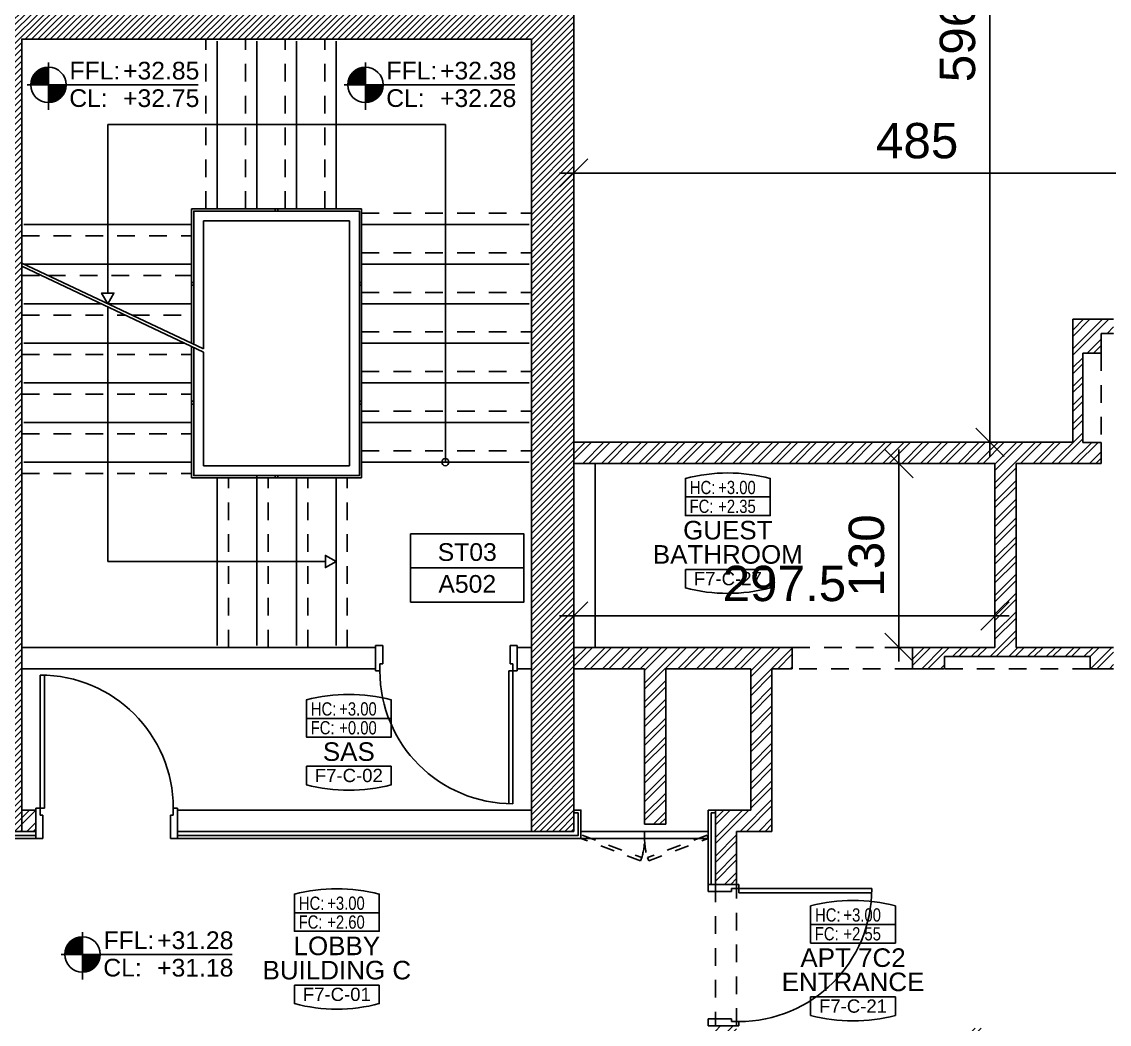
# Model space of a CAD drawing. Header units: metres. Extents: x 0 to 44.4, y -5.9 to 58.5.
# Drawn here: x 11.88 to 19.56, y 10.29 to 17.37 of the extents above; entities that cross this region are included whole.
import ezdxf
from ezdxf.enums import TextEntityAlignment as Align

# ---------------------------------------------------------------- set-up
doc = ezdxf.new("R2010")
doc.units = ezdxf.units.M
doc.header["$MEASUREMENT"] = 0
doc.header["$PDMODE"] = 3
doc.header["$PDSIZE"] = 0.3
doc.linetypes.add('HIDDEN2', pattern=[0.1875, 0.125, -0.0625])
doc.layers.get('0').update_dxf_attribs({"linetype": 'CONTINUOUS'})
doc.layers.get('DEFPOINTS').update_dxf_attribs({"linetype": 'CONTINUOUS'})
for name, color, linetype in [('04', 4, 'CONTINUOUS'), ('A-ANNO-IDTAG', 7, 'CONTINUOUS'), ('A-ANNO-LEVL', 3, 'CONTINUOUS'), ('A-ANNO-STR-TAG', 7, 'CONTINUOUS'), ('a-dim', 3, 'CONTINUOUS'), ('A-DOORS', 1, 'CONTINUOUS'), ('A-FLOR-HRAL', 15, 'CONTINUOUS'), ('A-FLOR-STRS', 40, 'CONTINUOUS'), ('A-FLOR-STRS-ARO', 1, 'CONTINUOUS'), ('A-HATCH-CONC', 8, 'CONTINUOUS'), ('A-HATCH-WALL', 8, 'CONTINUOUS'), ('A-PORTE', 1, 'CONTINUOUS'), ('A-proj-wood', 5, 'CONTINUOUS'), ('A-PROJ1H', 8, 'HIDDEN2'), ('A-sect-marble', 1, 'CONTINUOUS'), ('A-WALL', 4, 'CONTINUOUS'), ('S-7TH$0$A-STR 7-8TH', 2, 'CONTINUOUS')]:
    doc.layers.add(name, color=color, linetype=linetype)
doc.styles.add('A100-STEXT', font='ARIAL.TTF', dxfattribs={"height": 0.25})
doc.styles.add('BLOCK', font='ARIAL.TTF', dxfattribs={"width": 0.8, "height": 0.25})
doc.dimstyles.new('A100-DIM', dxfattribs={"dimtxt": 0.25, "dimasz": 0.2, "dimexe": 0.1, "dimexo": 0.3, "dimgap": 0.1, "dimtad": 1, "dimlfac": 100, "dimrnd": 0.5, "dimdsep": 46, "dimtxsty": 'A100-STEXT', "dimblk1": 'OBLIQUE', "dimblk2": 'OBLIQUE', "dimsah": 1, "dimcen": -0.05, "dimdle": 0.1, "dimclrd": 15, "dimclre": 15, "dimclrt": 256, "dimadec": 0, "dimazin": 0, "dimtfac": 0.28, "dimtix": 1, "dimtmove": 2, "dimatfit": 3, "dimldrblk": 'OBLIQUE', "dimfxl": 0, "dimtolj": 1, "dimarcsym": 0})

# ---------------------------------------------------------------- blocks, each defined once
blk = doc.blocks.new('LVTAG_P')
for p, q in [((0, 0.00314), (0, -0.00353)), ((-0.00301, 0), (0.02113, 0))]:
    blk.add_line(p, q)
at = {"const_width": 0.0025}
for points in [[(0, 0.00125, 0.414214), (-0.00125, 0, 1)], [(0, -0.00125, 0.414214), (0.00125, 0, 1)]]:
    blk.add_lwpolyline(points, format="xyb", dxfattribs=at)
blk.add_circle((0, 0), 0.0025)
at = {"style": 'BLOCK'}
for s, p in [('FFL:', (0.00297, 0.00076)), ('CL:', (0.00294, -0.00312))]:
    blk.add_text(s, height=0.0025, dxfattribs=at).set_placement(p)
for p in [(0.01054, 0.00076), (0.01054, -0.00313)]:
    blk.add_attdef('+00.00', p, '', height=0.0025, dxfattribs=at)
blk = doc.blocks.new('IDTAG_2')
at = {"color": 7}
blk.add_line((-0.4, -0.141), (0.4, -0.141), dxfattribs=at)
for points in [[(-0.4, 0.366), (-0.4, 0.716, -0.128676), (0.4, 0.716), (0.4, 0.366)], [(0.4, -0.141), (0.4, -0.316, -0.128676), (-0.4, -0.316), (-0.4, -0.141)]]:
    blk.add_lwpolyline(points, format="xyb", dxfattribs=at)
blk.add_lwpolyline([(-0.4, 0.541), (0.4, 0.541), (0.4, 0.366), (-0.4, 0.366)], close=True, dxfattribs=at)
at = {"color": 7, "style": 'BLOCK', "width": 0.8}
for s, p in [('HC:', (-0.358, 0.568)), ('FC:', (-0.36, 0.391))]:
    blk.add_text(s, height=0.125, dxfattribs=at).set_placement(p)
for p in [(-0.09, 0.568), (-0.09, 0.39)]:
    blk.add_attdef('+0.000', p, '', height=0.125, dxfattribs=at)
at = {"color": 7, "style": 'BLOCK'}
for tag, height, p in [('NAME', 0.175, (0, 0.228)), ('NAME', 0.175, (0, 0)), ('ROOM', 0.125, (0, -0.228))]:
    blk.add_attdef(tag, text='', height=height, dxfattribs=at).set_placement(p, align=Align.MIDDLE)
blk = doc.blocks.new('IDTAG')
at = {"color": 7}
blk.add_line((-0.008, -0.0055), (0.008, -0.0055), dxfattribs=at)
for points in [[(-0.008, 0), (-0.008, 0.007, -0.128676), (0.008, 0.007), (0.008, 0)], [(0.008, -0.0055), (0.008, -0.009, -0.128676), (-0.008, -0.009), (-0.008, -0.0055)]]:
    blk.add_lwpolyline(points, format="xyb", dxfattribs=at)
blk.add_lwpolyline([(-0.008, 0.0035), (0.008, 0.0035), (0.008, 0), (-0.008, 0)], close=True, dxfattribs=at)
at = {"color": 7, "style": 'BLOCK', "width": 0.8}
for s, p in [('HC:', (-0.00716, 0.00404)), ('FC:', (-0.00719, 0.0005))]:
    blk.add_text(s, height=0.0025, dxfattribs=at).set_placement(p)
for p in [(-0.00181, 0.00405), (-0.00181, 0.00049)]:
    blk.add_attdef('+0.000', p, '', height=0.0025, dxfattribs=at)
at = {"color": 7, "style": 'BLOCK'}
for tag, height, p in [('NAME', 0.0035, (0, -0.00275)), ('ROOM', 0.0025, (0, -0.00725))]:
    blk.add_attdef(tag, text='', height=height, dxfattribs=at).set_placement(p, align=Align.MIDDLE)
blk = doc.blocks.new('ST_TAG')
at = {"color": 7}
for points in [[(-0.008, 0.00482), (0.008, 0.00482), (0.008, 0), (-0.008, 0)], [(-0.008, 0), (0.008, 0), (0.008, -0.00482), (-0.008, -0.00482)]]:
    blk.add_lwpolyline(points, close=True, dxfattribs=at)
at = {"color": 7, "style": 'BLOCK'}
blk.add_attdef('ST', text='', height=0.0025, dxfattribs=at).set_placement((0, 0.00225), align=Align.MIDDLE)
blk.add_attdef('DWG', text='', height=0.0025, rotation=360, dxfattribs=at).set_placement((0, -0.00225), align=Align.MIDDLE)
blk = doc.blocks.new('P100E18D')
at = {"layer": 'A-PORTE'}
for p, q in [((-0.18, -0.03), (-0.18, 0)), ((-0.18, 0), (0, 0)), ((0, 0), (0, -0.05)), ((-0.18, -0.03), (-1.12, -0.03)), ((-1.12, -0.06), (-0.18, -0.06)), ((-0.18, -0.06), (-0.18, -0.02)), ((-0.13, -0.03), (-0.18, -0.03)), ((-0.13, -0.05), (-0.13, -0.03)), ((0, -0.05), (-0.13, -0.05)), ((-0.18, -0.97), (-0.18, -1)), ((-0.13, -0.97), (-0.18, -0.97)), ((0, -0.95), (-0.13, -0.95)), ((-0.13, -0.95), (-0.13, -0.97)), ((0, -1), (0, -0.95)), ((-0.18, -1), (0, -1))]:
    blk.add_line(p, q, dxfattribs=at)
blk.add_arc((-0.18, -0.03), 0.94, 180, 270, dxfattribs=at)
blk = doc.blocks.new('P100E21.5D')
at = {"layer": 'A-PORTE'}
for p, q in [((0.03, 0.215), (0.03, 1.155)), ((0.06, 1.155), (0.06, 0.215)), ((0.03, 0.215), (0, 0.215)), ((0, 0.215), (0, 0)), ((0.06, 0.215), (0.02, 0.215)), ((0.03, 0.165), (0.03, 0.215)), ((0.05, 0.165), (0.03, 0.165)), ((0.05, 0), (0.05, 0.165)), ((0.95, 0), (0.95, 0.165)), ((0.95, 0.165), (0.97, 0.165)), ((0.97, 0.215), (1, 0.215)), ((0.97, 0.165), (0.97, 0.215)), ((1, 0.215), (1, 0)), ((0, 0), (0.05, 0)), ((1, 0), (0.95, 0))]:
    blk.add_line(p, q, dxfattribs=at)
blk.add_arc((0.03, 0.215), 0.94, 0, 90, dxfattribs=at)
blk = doc.blocks.new('_OBLIQUE')
at = {"color": 0, "linetype": 'ByBlock'}
blk.add_line((-0.5, -0.5), (0.5, 0.5), dxfattribs=at)
blk = doc.blocks.new('*D995')
at = {"layer": 'a-dim', "color": 15, "lineweight": -2}
for p, q in [((18.7177, 14.3), (18.7177, 20.465)), ((19.0034, 20.365), (18.6177, 20.365)), ((19.0034, 14.4), (18.6177, 14.4))]:
    blk.add_line(p, q, dxfattribs=at)
at = {"layer": 'DEFPOINTS', "color": 0}
for p in [(18.7177, 20.365), (19.3034, 20.365), (19.3034, 14.4)]:
    blk.add_point(p, dxfattribs=at)
at = {"layer": 'a-dim', "color": 15, "lineweight": -2, "xscale": 0.2, "yscale": 0.2, "zscale": 0.2}
for p, rotation in [((18.7177, 20.365), 90), ((18.7177, 14.4), 270)]:
    blk.add_blockref('_OBLIQUE', p, dxfattribs=dict(at, rotation=rotation))
at = {"layer": 'a-dim', "insert": (18.4901, 17.3825), "char_height": 0.25, "attachment_point": 5, "rotation": 90, "style": 'A100-STEXT'}
blk.add_mtext('\\A1;596.5', dxfattribs=at)
blk = doc.blocks.new('*D996')
at = {"layer": 'a-dim', "color": 15, "lineweight": -2}
for p, q in [((15.7784, 17.65), (15.7784, 16.2031)), ((20.6284, 17.65), (20.6284, 16.2031)), ((20.7284, 16.3031), (15.6784, 16.3031))]:
    blk.add_line(p, q, dxfattribs=at)
at = {"layer": 'DEFPOINTS', "color": 0}
for p in [(15.7784, 17.95), (20.6284, 17.95), (15.7784, 16.3031)]:
    blk.add_point(p, dxfattribs=at)
at = {"layer": 'a-dim', "color": 15, "lineweight": -2, "xscale": 0.2, "yscale": 0.2, "zscale": 0.2}
for p, rotation in [((15.7784, 16.3031), 179.9999999989187), ((20.6284, 16.3031), 359.9999999989188)]:
    blk.add_blockref('_OBLIQUE', p, dxfattribs=dict(at, rotation=rotation))
at = {"layer": 'a-dim', "insert": (18.2034, 16.5308), "char_height": 0.25, "attachment_point": 5, "rotation": 360, "style": 'A100-STEXT'}
blk.add_mtext('\\A1;485', dxfattribs=at)
blk = doc.blocks.new('*D1001')
at = {"layer": 'a-dim', "color": 15, "lineweight": -2}
for p, q in [((18.0745, 14.35), (18.0745, 12.85)), ((18.4534, 14.25), (17.9745, 14.25)), ((18.4534, 12.95), (17.9745, 12.95))]:
    blk.add_line(p, q, dxfattribs=at)
at = {"layer": 'DEFPOINTS', "color": 0}
for p in [(18.7534, 14.25), (18.0745, 12.95), (18.7534, 12.95)]:
    blk.add_point(p, dxfattribs=at)
at = {"layer": 'a-dim', "color": 15, "lineweight": -2, "xscale": 0.2, "yscale": 0.2, "zscale": 0.2}
for p, rotation in [((18.0745, 14.25), 90), ((18.0745, 12.95), 270)]:
    blk.add_blockref('_OBLIQUE', p, dxfattribs=dict(at, rotation=rotation))
at = {"layer": 'a-dim', "insert": (17.8467, 13.6), "char_height": 0.25, "attachment_point": 5, "rotation": 90, "style": 'A100-STEXT'}
blk.add_mtext('\\A1;130', dxfattribs=at)
blk = doc.blocks.new('*D1002')
at = {"layer": 'a-dim', "color": 15, "lineweight": -2}
for p, q in [((15.7784, 13.25), (15.7784, 13.2732)), ((18.7534, 13.25), (18.7534, 13.2732)), ((15.6784, 13.1732), (18.8534, 13.1732))]:
    blk.add_line(p, q, dxfattribs=at)
at = {"layer": 'DEFPOINTS', "color": 0}
for p in [(18.7534, 13.1732), (15.7784, 12.95), (18.7534, 12.95)]:
    blk.add_point(p, dxfattribs=at)
at = {"layer": 'a-dim', "color": 15, "lineweight": -2, "xscale": 0.2, "yscale": 0.2, "zscale": 0.2, "rotation": 180}
blk.add_blockref('_OBLIQUE', (15.7784, 13.1732), dxfattribs=at)
at = {"layer": 'a-dim', "color": 15, "lineweight": -2, "xscale": 0.2, "yscale": 0.2, "zscale": 0.2}
blk.add_blockref('_OBLIQUE', (18.7534, 13.1732), dxfattribs=at)
at = {"layer": 'a-dim', "insert": (17.2659, 13.4008), "char_height": 0.25, "attachment_point": 5, "style": 'A100-STEXT'}
blk.add_mtext('\\A1;297.5', dxfattribs=at)

msp = doc.modelspace()

# ---------------------------------------------------------------- hatches: boundary and pattern name
at = {"layer": 'A-HATCH-CONC', "ltscale": 4}
h = msp.add_hatch(dxfattribs=at)
h.set_pattern_fill('ANSI31', color=256, scale=0.25, style=0)
h.paths.add_polyline_path([(11.87837, 17.25), (15.47837, 17.25), (15.47837, 11.65), (15.77837, 11.65), (15.77837, 19.28), (15.47837, 19.28), (15.47837, 17.55), (11.87837, 17.55), (11.87837, 19.28), (11.57837, 19.28), (11.57837, 11.65), (11.87837, 11.65)])
at = {"layer": 'A-HATCH-WALL'}
h = msp.add_hatch(dxfattribs=at)
h.set_pattern_fill('ANSI32', color=256, scale=0.25, style=0)
h.paths.add_polyline_path([(16.40273, 6.915), (15.77837, 6.915), (15.77837, 7.05), (15.62837, 7.05), (15.62837, 6.65), (15.77837, 6.65), (15.77837, 6.815), (16.40273, 6.815)])
h.paths.add_polyline_path([(18.67837, 10.26), (18.52837, 10.26), (18.52837, 9.9), (17.964, 9.9), (17.964, 9.625), (18.57837, 9.625), (18.57837, 6.915), (17.964, 6.915), (17.964, 6.815), (18.67837, 6.815)])
h.paths.add_polyline_path([(18.064, 9.725), (18.064, 9.75), (18.57837, 9.75), (18.57837, 9.725)], flags=16)
h.paths.add_polyline_path([(16.40273, 9.75), (17.064, 9.75), (17.064, 9.9), (16.97837, 9.9), (16.92837, 9.9), (16.92837, 10.275), (16.77837, 10.275), (16.77837, 10), (15.77837, 10), (15.77837, 9.9), (16.77837, 9.9), (16.77837, 9.85), (15.77837, 9.85), (15.77837, 9.75), (16.33394, 9.75), (16.33394, 9.725), (15.77837, 9.725), (15.77837, 9.625), (16.40273, 9.625)])
h.paths.add_polyline_path([(17.32106, 12.95), (15.77837, 12.95), (15.77837, 12.8), (16.27837, 12.8), (16.27837, 11.7), (16.42837, 11.7), (16.42837, 12.8), (17.02837, 12.8), (17.02837, 11.8), (16.77837, 11.8), (16.77837, 11.275), (16.92837, 11.275), (16.92837, 11.65), (17.17837, 11.65), (17.17837, 12.8), (17.32106, 12.8)])
h.paths.add_polyline_path([(19.59087, 12.95), (18.90337, 12.95), (18.90337, 14.25), (19.50337, 14.25), (19.50337, 14.39948), (19.37337, 14.39948), (19.37337, 15.02948), (19.50337, 15.02948), (19.50337, 15.17), (19.59087, 15.17), (19.59087, 15.27), (19.30337, 15.27), (19.30337, 14.4), (15.77837, 14.4), (15.77837, 14.25), (17.62837, 14.25), (18.75337, 14.25), (18.75337, 12.95), (18.17106, 12.95), (18.17106, 12.8), (18.39598, 12.8), (18.39598, 12.885), (19.42598, 12.885), (19.42598, 12.8), (19.59087, 12.8)])
h.paths.add_polyline_path([(21.38837, 12.885), (22.41837, 12.885), (22.41837, 12.8), (23.42837, 12.8), (23.42837, 12.85), (23.02837, 12.85), (23.02837, 12.95), (22.82837, 12.95), (22.82837, 13), (23.02837, 13), (23.02837, 13.1), (22.82837, 13.1), (22.82837, 13.7), (23.02837, 13.7), (23.02837, 13.8), (22.72837, 13.8), (22.72837, 13), (22.72837, 12.95), (21.12837, 12.95), (21.12837, 13.8), (20.82837, 13.8), (20.82837, 16.1), (23.02837, 16.1), (23.02837, 14.975), (23.42837, 14.975), (23.42837, 15.46699), (23.12837, 15.46699), (23.12837, 17.25), (23.02837, 17.25), (23.02837, 16.25), (20.82837, 16.25), (20.82837, 17.95), (20.62837, 17.95), (20.62837, 16.625), (20.75837, 16.625), (20.75837, 15.27), (20.54087, 15.27), (20.54087, 15.17), (20.62837, 15.17), (20.62837, 12.95), (20.54087, 12.95), (20.54087, 12.8), (21.38837, 12.8)])
h.paths.add_polyline_path([(20.82837, 12.95), (20.82837, 13.7), (21.02837, 13.7), (21.02837, 12.95)], flags=17)
h.paths.add_polyline_path([(25.26337, 11.73), (26.77337, 11.73), (26.77337, 11.6), (26.92837, 11.6), (26.92837, 11.8), (26.67837, 11.8), (26.67837, 12.5), (26.92837, 12.5), (26.92837, 12.6), (26.57837, 12.6), (26.57837, 11.8), (23.02837, 11.8), (23.02837, 11.6), (25.26337, 11.6)])
h.paths.add_polyline_path([(24.82337, 14.1), (24.54337, 14.1), (24.54337, 13.965), (24.67337, 13.965), (24.67337, 12.935), (24.54337, 12.935), (24.54337, 12.8), (24.82337, 12.8)])
h.paths.add_polyline_path([(23.02837, 20.68), (22.39837, 20.68), (22.39837, 20.38), (23.02837, 20.38), (23.02837, 20.48), (22.54837, 20.48), (22.54837, 20.53), (23.02837, 20.53)])
h.paths.add_polyline_path([(16.50837, 20.68), (15.77837, 20.68), (15.77837, 20.53), (16.35837, 20.53), (16.35837, 20.48), (15.77837, 20.48), (15.77837, 20.38), (16.50837, 20.38)])
h = msp.add_hatch(dxfattribs=at)
h.set_pattern_fill('ANSI32', color=256, scale=0.25, style=0)
h.paths.add_polyline_path([(11.97837, 11.8), (11.87837, 11.8), (11.87837, 11.65), (11.97837, 11.65)])

# ---------------------------------------------------------------- linework, layer by layer
at = {"layer": '04'}
for p, q in [((19.37337, 15.02948), (19.37337, 14.39948)), ((19.37337, 14.39948), (19.50337, 14.39948)), ((18.39598, 12.885), (18.39598, 12.8)), ((18.39598, 12.8), (18.17106, 12.8)), ((19.42598, 12.8), (19.59087, 12.8))]:
    msp.add_line(p, q, dxfattribs=at)
at = {"layer": 'A-DOORS'}
for p, q in [((16.72837, 11.65), (15.82837, 11.65)), ((16.72837, 11.6), (16.72837, 11.65)), ((15.82837, 11.6), (16.72837, 11.6))]:
    msp.add_line(p, q, dxfattribs=at)
at = {"layer": 'A-DOORS', "linetype": 'HIDDEN2', "ltscale": 0.5}
for p, q in [((15.83717, 11.6234), (16.25834, 11.4649)), ((16.71956, 11.6234), (16.2984, 11.4649)), ((16.72837, 11.6), (16.71956, 11.6234)), ((16.24953, 11.44151), (15.82837, 11.6)), ((16.3072, 11.44151), (16.72837, 11.6)), ((16.25834, 11.4649), (16.24953, 11.44151)), ((16.2984, 11.4649), (16.3072, 11.44151))]:
    msp.add_line(p, q, dxfattribs=at)
at = {"layer": 'A-DOORS', "ltscale": 4}
msp.add_line((16.27837, 11.65), (16.27837, 11.6), dxfattribs=at)
at = {"layer": 'A-DOORS', "linetype": 'HIDDEN2', "ltscale": 0.5}
for centre, start, end in [((15.79626, 11.60245), 343.4238, 359.709064), ((16.76048, 11.60245), 180.290936, 196.5762)]:
    msp.add_arc(centre, 0.48212, start, end, dxfattribs=at)
at = {"layer": 'A-FLOR-HRAL'}
for p, q in [((11.87837, 15.66709), (13.16337, 15.05983)), ((11.87837, 15.64496), (13.16337, 15.0377))]:
    msp.add_line(p, q, dxfattribs=at)
for points in [[(13.07837, 15.1), (13.07837, 16.05), (14.27837, 16.05), (14.27837, 14.15), (13.07837, 14.15), (13.07837, 15.07787)], [(13.09337, 15.09291), (13.09337, 16.035), (14.26337, 16.035), (14.26337, 14.165), (13.09337, 14.165), (13.09337, 15.07078)], [(13.16337, 15.05983), (13.16337, 15.965), (14.19337, 15.965), (14.19337, 14.235), (13.16337, 14.235), (13.16337, 15.0377)]]:
    msp.add_lwpolyline(points, dxfattribs=at)
for points in [[(13.68837, 16.035), (13.66837, 16.035), (13.66837, 16.05), (13.68837, 16.05)], [(13.07837, 15.51), (13.07837, 15.53), (13.09337, 15.53), (13.09337, 15.51)], [(14.26337, 15.51), (14.26337, 15.53), (14.27837, 15.53), (14.27837, 15.51)], [(13.07837, 14.67), (13.07837, 14.69), (13.09337, 14.69), (13.09337, 14.67)], [(14.26337, 14.67), (14.26337, 14.69), (14.27837, 14.69), (14.27837, 14.67)], [(13.68837, 14.15), (13.66837, 14.15), (13.66837, 14.165), (13.68837, 14.165)]]:
    msp.add_lwpolyline(points, close=True, dxfattribs=at)
at = {"layer": 'A-FLOR-STRS'}
for p, q in [((13.25837, 16.05), (13.25837, 17.235)), ((13.53837, 16.05), (13.53837, 17.235)), ((13.81837, 16.05), (13.81837, 17.235)), ((14.09837, 16.05), (14.09837, 17.235)), ((11.89337, 15.94), (13.07837, 15.94)), ((14.27837, 15.94), (15.46337, 15.94)), ((11.89337, 15.66), (13.07837, 15.66)), ((14.27837, 15.66), (15.46337, 15.66)), ((11.89337, 15.38), (12.43903, 15.38)), ((12.48587, 15.38), (13.07837, 15.38)), ((14.27837, 15.38), (15.46337, 15.38)), ((11.89337, 15.1), (13.03153, 15.1)), ((14.27837, 15.1), (15.46337, 15.1)), ((11.89337, 14.82), (13.07837, 14.82)), ((14.27837, 14.82), (15.46337, 14.82)), ((11.89337, 14.54), (13.07837, 14.54)), ((14.27837, 14.54), (15.46337, 14.54)), ((11.89337, 14.26), (13.07837, 14.26)), ((14.27837, 14.26), (15.46337, 14.26)), ((13.25837, 12.965), (13.25837, 14.15)), ((13.53837, 12.965), (13.53837, 14.16)), ((13.81837, 12.965), (13.81837, 14.15)), ((14.09837, 12.965), (14.09837, 14.15))]:
    msp.add_line(p, q, dxfattribs=at)
at = {"layer": 'A-FLOR-STRS-ARO'}
for p, q in [((14.87087, 16.6475), (12.48587, 16.6475)), ((12.48587, 15.455), (12.48587, 16.6475)), ((14.87087, 14.26), (14.87087, 16.6475)), ((12.48587, 13.5575), (12.48587, 15.35787)), ((12.48587, 13.5575), (14.02337, 13.5575))]:
    msp.add_line(p, q, dxfattribs=at)
for points in [[(12.48587, 15.38), (12.44257, 15.455), (12.52917, 15.455)], [(14.09837, 13.5575), (14.02337, 13.6008), (14.02337, 13.5142)]]:
    msp.add_lwpolyline(points, close=True, dxfattribs=at)
msp.add_circle((14.87087, 14.26), 0.025, dxfattribs=at)
at = {"layer": 'A-proj-wood'}
for p, q in [((16.77837, 11.8), (16.72837, 11.8)), ((16.72837, 11.8), (16.72837, 11.275)), ((16.77837, 11.78), (16.74837, 11.78)), ((16.74837, 11.78), (16.74837, 11.275))]:
    msp.add_line(p, q, dxfattribs=at)
at = {"layer": 'A-PROJ1H'}
for p, q in [((13.17837, 16.05), (13.17837, 17.25)), ((13.45837, 16.05), (13.45837, 17.25)), ((13.73837, 16.05), (13.73837, 17.25)), ((14.01837, 16.05), (14.01837, 17.25)), ((14.27837, 16.02), (15.47837, 16.02)), ((11.87837, 15.86), (13.07837, 15.86)), ((14.27837, 15.74), (15.47837, 15.74)), ((11.87837, 15.58), (12.01582, 15.58)), ((12.06265, 15.58), (13.07837, 15.58)), ((14.27837, 15.46), (15.47837, 15.46)), ((11.87837, 15.3), (12.60832, 15.3)), ((12.65515, 15.3), (13.07837, 15.3)), ((14.27837, 15.18), (15.47837, 15.18)), ((11.87837, 15.02), (13.07837, 15.02)), ((19.50337, 15.02948), (19.50337, 14.39948)), ((14.27837, 14.9), (15.47837, 14.9)), ((11.87837, 14.74), (13.07837, 14.74)), ((14.27837, 14.62), (15.47837, 14.62)), ((11.87837, 14.46), (13.07837, 14.46)), ((14.27837, 14.34), (15.47837, 14.34)), ((11.87837, 14.18), (13.07837, 14.18)), ((13.33837, 12.95), (13.33837, 14.15)), ((13.61837, 12.95), (13.61837, 14.15)), ((13.89837, 12.95), (13.89837, 14.15)), ((14.17837, 12.95), (14.17837, 14.15)), ((17.32106, 12.95), (18.17106, 12.95)), ((18.17106, 12.8), (17.32106, 12.8)), ((19.42598, 12.8), (18.39598, 12.8)), ((16.77837, 11.275), (16.77837, 10.275)), ((16.92837, 10.275), (16.92837, 11.275))]:
    msp.add_line(p, q, dxfattribs=at)
at = {"layer": 'A-sect-marble'}
for points in [[(11.57837, 11.8), (11.52837, 11.8), (11.52837, 11.6), (11.97837, 11.6)], [(11.57837, 11.78), (11.54837, 11.78), (11.54837, 11.62), (11.97837, 11.62)], [(12.97837, 11.6), (15.82837, 11.6), (15.82837, 11.8), (15.77837, 11.8)], [(12.97837, 11.62), (15.80837, 11.62), (15.80837, 11.78), (15.77837, 11.78)]]:
    msp.add_lwpolyline(points, dxfattribs=at)
at = {"layer": 'A-WALL'}
for p, q in [((19.30337, 15.27), (19.30337, 14.4)), ((19.59087, 15.27), (19.30337, 15.27)), ((19.50337, 15.17), (19.50337, 15.02948)), ((19.59087, 15.17), (19.50337, 15.17)), ((15.77837, 14.4), (19.30337, 14.4)), ((19.50337, 14.39948), (19.50337, 14.25)), ((15.77837, 14.25), (17.62837, 14.25)), ((17.60876, 14.25), (18.75337, 14.25)), ((18.75337, 14.25), (18.75337, 12.95)), ((18.90337, 14.25), (18.90337, 12.95)), ((18.90337, 14.25), (19.50337, 14.25)), ((11.87837, 12.95), (14.37837, 12.95)), ((14.37837, 12.95), (14.37837, 12.8)), ((15.37837, 12.95), (15.47837, 12.95)), ((15.37837, 12.95), (15.37837, 12.8)), ((15.77837, 12.95), (17.32106, 12.95)), ((17.32106, 12.95), (17.32106, 12.8)), ((18.17106, 12.95), (18.75337, 12.95)), ((18.17106, 12.95), (18.17106, 12.8)), ((18.90337, 12.95), (19.59087, 12.95)), ((19.42598, 12.885), (18.39598, 12.885)), ((19.42598, 12.885), (19.42598, 12.8)), ((11.87837, 12.8), (14.37837, 12.8)), ((11.87837, 12.8), (14.37837, 12.8)), ((15.37837, 12.8), (15.47837, 12.8)), ((15.77837, 12.8), (16.27837, 12.8)), ((16.27837, 12.8), (16.27837, 11.7)), ((16.42837, 12.8), (16.42837, 11.7)), ((17.02837, 12.8), (16.42837, 12.8)), ((17.02837, 11.8), (17.02837, 12.8)), ((17.17837, 12.8), (17.17837, 11.65)), ((17.17837, 12.8), (17.32106, 12.8)), ((11.87837, 11.8), (11.97837, 11.8)), ((11.97837, 11.65), (11.97837, 11.8)), ((12.97837, 11.65), (12.97837, 11.8)), ((12.97837, 11.8), (15.47837, 11.8)), ((16.77837, 11.8), (17.02837, 11.8)), ((16.77837, 11.275), (16.77837, 11.8)), ((16.42837, 11.7), (16.27837, 11.7)), ((11.87837, 11.65), (11.97837, 11.65)), ((12.97837, 11.65), (15.47837, 11.65)), ((16.92837, 11.65), (17.17837, 11.65)), ((16.92837, 11.65), (16.92837, 11.275)), ((16.92837, 11.275), (16.77837, 11.275))]:
    msp.add_line(p, q, dxfattribs=at)
at = {"layer": 'A-WALL', "ltscale": 4}
msp.add_line((19.37337, 15.02948), (19.50337, 15.02948), dxfattribs=at)
at = {"layer": 'A-WALL', "color": 2}
msp.add_line((15.92837, 12.95), (15.92837, 14.25), dxfattribs=at)
at = {"layer": 'S-7TH$0$A-STR 7-8TH'}
msp.add_lwpolyline([(11.57837, 19.28), (11.57837, 11.65), (11.87837, 11.65), (11.87837, 17.25), (15.47837, 17.25), (15.47837, 11.65), (15.77837, 11.65), (15.77837, 19.28), (15.47837, 19.28), (15.47837, 17.55), (11.87837, 17.55), (11.87837, 19.28)], close=True, dxfattribs=at)

# ---------------------------------------------------------------- block references
at = {"layer": 'A-ANNO-IDTAG'}
ref = msp.add_blockref('IDTAG_2', (16.86625, 13.60782), dxfattribs=dict(at, xscale=0.75, yscale=0.7500000000000006, zscale=0.75))
ref.add_attrib('NAME', 'BATHROOM', dxfattribs={"layer": '0', "color": 7, "height": 0.13125, "style": 'BLOCK'}).set_placement((16.86625, 13.60782), align=Align.MIDDLE)
ref.add_attrib('NAME', 'GUEST', dxfattribs={"layer": '0', "color": 7, "height": 0.13125, "style": 'BLOCK'}).set_placement((16.86625, 13.77915), align=Align.MIDDLE)
ref.add_attrib('ROOM', 'F7-C-27', dxfattribs={"layer": '0', "color": 7, "height": 0.09375, "style": 'BLOCK'}).set_placement((16.86625, 13.43662), align=Align.MIDDLE)
ref.add_attrib('+0.000', '+2.35', (16.79847, 13.90066), dxfattribs={"layer": '0', "color": 7, "height": 0.09375, "style": 'BLOCK', "width": 0.8})
ref.add_attrib('+0.000', '+3.00', (16.79847, 14.03398), dxfattribs={"layer": '0', "color": 7, "height": 0.09375, "style": 'BLOCK', "width": 0.8})
ref = msp.add_blockref('IDTAG', (14.18895, 12.31701), dxfattribs=dict(at, xscale=37.5, yscale=37.5, zscale=37.5))
ref.add_attrib('+0.000', '+3.00', (14.12117, 12.46871), dxfattribs={"layer": '0', "color": 7, "height": 0.09375, "style": 'BLOCK', "width": 0.8})
ref.add_attrib('+0.000', '+0.00', (14.12117, 12.33539), dxfattribs={"layer": '0', "color": 7, "height": 0.09375, "style": 'BLOCK', "width": 0.8})
ref.add_attrib('ROOM', 'F7-C-02', dxfattribs={"layer": '0', "color": 7, "height": 0.09375, "style": 'BLOCK'}).set_placement((14.18895, 12.04514), align=Align.MIDDLE)
ref.add_attrib('NAME', 'SAS', dxfattribs={"layer": '0', "color": 7, "height": 0.13125, "style": 'BLOCK'}).set_placement((14.18895, 12.21389), align=Align.MIDDLE)
ref = msp.add_blockref('IDTAG_2', (14.10427, 10.66916), dxfattribs=dict(at, xscale=0.75, yscale=0.75, zscale=0.75))
ref.add_attrib('NAME', 'BUILDING C', dxfattribs={"layer": '0', "color": 7, "height": 0.13125, "style": 'BLOCK'}).set_placement((14.10427, 10.66916), align=Align.MIDDLE)
ref.add_attrib('NAME', 'LOBBY', dxfattribs={"layer": '0', "color": 7, "height": 0.13125, "style": 'BLOCK'}).set_placement((14.10427, 10.8405), align=Align.MIDDLE)
ref.add_attrib('ROOM', 'F7-C-01', dxfattribs={"layer": '0', "color": 7, "height": 0.09375, "style": 'BLOCK'}).set_placement((14.10427, 10.49797), align=Align.MIDDLE)
ref.add_attrib('+0.000', '+2.60', (14.03649, 10.96201), dxfattribs={"layer": '0', "color": 7, "height": 0.09375, "style": 'BLOCK', "width": 0.8})
ref.add_attrib('+0.000', '+3.00', (14.03649, 11.09532), dxfattribs={"layer": '0', "color": 7, "height": 0.09375, "style": 'BLOCK', "width": 0.8})
ref = msp.add_blockref('IDTAG_2', (17.75075, 10.58616), dxfattribs=dict(at, xscale=0.75, yscale=0.75, zscale=0.75))
ref.add_attrib('NAME', 'ENTRANCE', dxfattribs={"layer": '0', "color": 7, "height": 0.13125, "style": 'BLOCK'}).set_placement((17.75075, 10.58616), align=Align.MIDDLE)
ref.add_attrib('NAME', 'APT 7C2', dxfattribs={"layer": '0', "color": 7, "height": 0.13125, "style": 'BLOCK'}).set_placement((17.75075, 10.75749), align=Align.MIDDLE)
ref.add_attrib('ROOM', 'F7-C-21', dxfattribs={"layer": '0', "color": 7, "height": 0.09375, "style": 'BLOCK'}).set_placement((17.75075, 10.41496), align=Align.MIDDLE)
ref.add_attrib('+0.000', '+2.55', (17.68296, 10.879), dxfattribs={"layer": '0', "color": 7, "height": 0.09375, "style": 'BLOCK', "width": 0.8})
ref.add_attrib('+0.000', '+3.00', (17.68296, 11.01231), dxfattribs={"layer": '0', "color": 7, "height": 0.09375, "style": 'BLOCK', "width": 0.8})
at = {"layer": 'A-ANNO-LEVL'}
ref = msp.add_blockref('LVTAG_P', (12.06706, 16.92692), dxfattribs=dict(at, xscale=50, yscale=50, zscale=50))
ref.add_attrib('+00.00', '+32.85', (12.59419, 16.96486), dxfattribs={"layer": '0', "height": 0.125, "rotation": 360, "style": 'BLOCK'})
ref.add_attrib('+00.00', '+32.75', (12.59419, 16.77048), dxfattribs={"layer": '0', "height": 0.125, "rotation": 360, "style": 'BLOCK'})
ref = msp.add_blockref('LVTAG_P', (14.30609, 16.92692), dxfattribs=dict(at, xscale=50, yscale=50, zscale=50))
ref.add_attrib('+00.00', '+32.38', (14.83322, 16.96486), dxfattribs={"layer": '0', "height": 0.125, "rotation": 360, "style": 'BLOCK'})
ref.add_attrib('+00.00', '+32.28', (14.83322, 16.77048), dxfattribs={"layer": '0', "height": 0.125, "rotation": 360, "style": 'BLOCK'})
ref = msp.add_blockref('LVTAG_P', (12.30749, 10.78015), dxfattribs=dict(at, xscale=50, yscale=50, zscale=50))
ref.add_attrib('+00.00', '+31.28', (12.83463, 10.81809), dxfattribs={"layer": '0', "height": 0.125, "rotation": 360, "style": 'BLOCK'})
ref.add_attrib('+00.00', '+31.18', (12.83463, 10.62371), dxfattribs={"layer": '0', "height": 0.125, "rotation": 360, "style": 'BLOCK'})
at = {"layer": 'A-ANNO-STR-TAG', "xscale": 50, "yscale": 50, "zscale": 50}
msp.add_blockref('ST_TAG', (15.02558, 13.51194), dxfattribs=at).add_auto_attribs({'ST': 'ST03', 'DWG': 'A502'})
at = {"layer": 'A-DOORS', "xscale": -1, "rotation": 270}
msp.add_blockref('P100E18D', (15.37837, 12.965), dxfattribs=at)
at = {"layer": 'A-DOORS'}
msp.add_blockref('P100E21.5D', (11.97837, 11.6), dxfattribs=at)
at = {"layer": 'A-DOORS', "rotation": 270}
msp.add_blockref('P100E21.5D', (16.72837, 11.275), dxfattribs=at)

# ---------------------------------------------------------------- dimensions: what is measured, and where the dimension line sits
at = {"layer": 'a-dim'}
for p1, p2, distance, picture, middle in [((19.30337, 14.4), (19.30337, 20.365), 0.58566, '*D995', (18.49007, 17.3825)), ((20.62837, 17.95), (15.77837, 17.95), 1.64687, '*D996', (18.20337, 16.53078)), ((18.75337, 14.25), (18.75337, 12.95), -0.67889, '*D1001', (17.84675, 13.6)), ((15.77837, 12.95), (18.75337, 12.95), 0.22315, '*D1002', (17.26587, 13.40079))]:
    dim = msp.add_aligned_dim(p1=p1, p2=p2, distance=distance, dimstyle='A100-DIM', dxfattribs=at)
    dim.commit()
    dim.dimension.update_dxf_attribs({"geometry": picture, "text_midpoint": middle})

doc.saveas('drawing.dxf')
